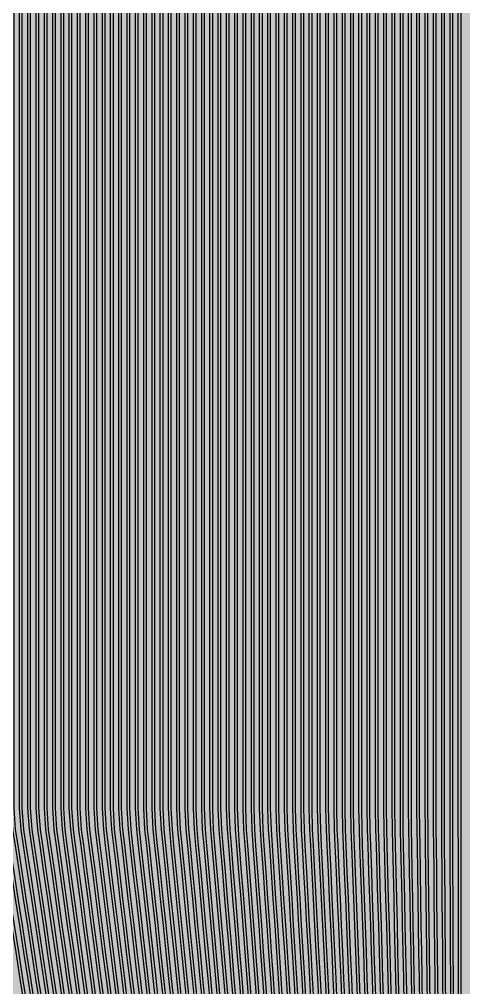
# Model space of a CAD drawing. Header units: metres. Extents: x -7231 to 10969, y -37556 to 1873.
# Drawn here: x 1493 to 1869, y -17775 to -16956 of the extents above; entities that cross this region are included whole.
import ezdxf

# ---------------------------------------------------------------- set-up
doc = ezdxf.new("R2010")
doc.units = ezdxf.units.M
for name, color, linetype in [('Metal1', 4, 'CONTINUOUS'), ('Metal2', 3, 'CONTINUOUS'), ('Polyimide', 7, 'CONTINUOUS')]:
    doc.layers.add(name, color=color, linetype=linetype)

msp = doc.modelspace()

# ---------------------------------------------------------------- hatches: boundary and pattern name
at = {"layer": 'Polyimide'}
msp.add_hatch(color=7, dxfattribs=at).paths.add_polyline_path([(4065.69, -468), (4066.67, -501.99), (4068.51, -535.99), (4071.41, -569.99), (4075.54, -603.99), (4081.04, -637.99), (4088.01, -671.99), (4096.52, -705.98), (4106.62, -739.98), (4118.33, -773.98), (4131.63, -807.98), (4146.49, -841.98), (4162.87, -875.98), (4180.68, -909.97), (4199.83, -943.97), (4220.22, -977.97), (4241.73, -1011.97), (4264.21, -1045.97), (4287.52, -1079.96), (4311.51, -1113.96), (4336.01, -1147.96), (4360.86, -1181.96), (4385.88, -1215.96), (4410.89, -1249.96), (4435.74, -1283.95), (4460.24, -1317.95), (4484.23, -1351.95), (4507.54, -1385.95), (4530.02, -1419.95), (4551.53, -1453.94), (4571.92, -1487.94), (4591.07, -1521.94), (4608.88, -1555.94), (4625.26, -1589.94), (4640.12, -1623.94), (4653.42, -1657.93), (4665.13, -1691.93), (4675.23, -1725.93), (4683.74, -1759.93), (4690.71, -1793.93), (4696.21, -1827.93), (4700.34, -1861.92), (4703.24, -1895.92), (4705.08, -1929.92), (4706.06, -1963.92), (4706.44, -1997.92), (4706.5, -2031.91), (4706.5, -4793.02), (4709.95, -4838.39), (4720.22, -4882.71), (4737.08, -4924.98), (4760.13, -4964.2), (4788.85, -4999.49), (4822.58, -5030.03), (4860.53, -5055.12), (4901.85, -5074.18), (4901.85, -5074.18), (4970.68, -5105.23), (5034.7, -5145.26), (5092.76, -5193.54), (5143.8, -5249.19), (5186.89, -5311.2), (5221.24, -5378.44), (5246.23, -5449.69), (5261.41, -5523.66), (5266.5, -5599), (5261.41, -5674.34), (5246.23, -5748.31), (5221.24, -5819.56), (5186.89, -5886.8), (5143.8, -5948.81), (5092.76, -6004.46), (5034.7, -6052.74), (4970.68, -6092.77), (4901.85, -6123.82), (4860.53, -6142.88), (4822.58, -6167.97), (4788.85, -6198.51), (4760.13, -6233.8), (4737.08, -6273.02), (4720.22, -6315.29), (4709.95, -6359.61), (4706.5, -6404.98), (4706.5, -9221.52), (4709.95, -9266.88), (4720.22, -9311.21), (4737.08, -9353.47), (4760.13, -9392.7), (4788.85, -9427.98), (4822.58, -9458.52), (4860.53, -9483.61), (4901.85, -9502.67), (4970.68, -9533.72), (5034.7, -9573.75), (5092.76, -9622.03), (5143.8, -9677.68), (5186.89, -9739.69), (5221.24, -9806.94), (5246.23, -9878.19), (5261.41, -9952.16), (5266.5, -10027.49), (5261.41, -10102.83), (5246.23, -10176.8), (5221.24, -10248.05), (5186.89, -10315.3), (5143.8, -10377.31), (5092.76, -10432.96), (5034.7, -10481.24), (4970.68, -10521.27), (4901.85, -10552.32), (4860.53, -10571.38), (4822.58, -10596.46), (4788.85, -10627), (4760.13, -10662.29), (4737.08, -10701.52), (4720.22, -10743.78), (4709.95, -10788.1), (4706.5, -10833.47), (4706.5, -13650.01), (4709.95, -13695.38), (4720.22, -13739.7), (4737.08, -13781.96), (4760.13, -13821.19), (4788.85, -13856.48), (4822.58, -13887.02), (4860.53, -13912.11), (4901.85, -13931.17), (4970.68, -13962.22), (5034.7, -14002.25), (5092.76, -14050.53), (5143.8, -14106.18), (5186.89, -14168.19), (5221.24, -14235.43), (5246.23, -14306.68), (5261.41, -14380.65), (5266.5, -14455.99), (5261.41, -14531.33), (5246.23, -14605.29), (5221.24, -14676.55), (5186.89, -14743.79), (5143.8, -14805.8), (5092.76, -14861.45), (5034.7, -14909.73), (4970.68, -14949.76), (4901.85, -14980.81), (4860.53, -14999.87), (4822.58, -15024.96), (4788.85, -15055.5), (4760.13, -15090.79), (4737.08, -15130.01), (4720.22, -15172.27), (4709.95, -15216.6), (4706.5, -15261.97), (4706.5, -15455.99), (4720.95, -15750.04), (4764.14, -16041.26), (4835.68, -16326.84), (4934.86, -16604.04), (5060.74, -16870.18), (5212.09, -17122.7), (5387.47, -17359.17), (5585.18, -17577.31), (5803.32, -17775.02), (6039.79, -17950.4), (6292.31, -18101.75), (6558.45, -18227.63), (6835.65, -18326.81), (7121.23, -18398.34), (7412.45, -18441.54), (7706.5, -18455.99), (9969.01, -18455.99), (10047.42, -18459.84), (10125.08, -18471.36), (10201.23, -18490.44), (10275.15, -18516.89), (10346.12, -18550.45), (10413.46, -18590.81), (10476.52, -18637.58), (10534.69, -18690.3), (10587.41, -18748.47), (10634.18, -18811.53), (10674.54, -18878.87), (10708.11, -18949.84), (10734.56, -19023.76), (10753.63, -19099.92), (10765.15, -19177.58), (10769.01, -19255.99), (10769.01, -20895.8), (10730.24, -20951.41), (10694.6, -21009.08), (10662.21, -21068.63), (10633.17, -21129.89), (10607.55, -21192.66), (10585.45, -21256.74), (10566.93, -21321.96), (10552.05, -21388.09), (10540.84, -21454.95), (10533.35, -21522.33), (10529.6, -21590.02), (10529.6, -21657.81), (10533.35, -21725.5), (10540.84, -21792.87), (10552.05, -21859.73), (10566.93, -21925.87), (10585.45, -21991.08), (10607.55, -22055.17), (10633.17, -22117.94), (10662.21, -22179.19), (10694.6, -22238.74), (10730.24, -22296.41), (10769.01, -22352.03), (10769.01, -32454.24), (10728.74, -32510.49), (10691.72, -32568.92), (10658.05, -32629.35), (10627.85, -32691.58), (10601.2, -32755.42), (10578.21, -32820.67), (10558.93, -32887.1), (10543.44, -32954.52), (10531.77, -33022.71), (10523.97, -33091.44), (10520.07, -33160.51), (10520.07, -33229.69), (10523.97, -33298.75), (10531.77, -33367.49), (10543.44, -33435.67), (10558.93, -33503.09), (10578.21, -33569.53), (10601.2, -33634.77), (10627.85, -33698.61), (10658.05, -33760.85), (10691.72, -33821.28), (10728.74, -33879.71), (10769.01, -33935.96), (10769.01, -36556), (10765.15, -36634.41), (10753.63, -36712.07), (10734.56, -36788.23), (10708.11, -36862.15), (10674.54, -36933.12), (10634.18, -37000.46), (10587.41, -37063.51), (10534.69, -37121.69), (10476.52, -37174.41), (10413.46, -37221.18), (10346.12, -37261.54), (10275.15, -37295.1), (10201.23, -37321.55), (10125.08, -37340.63), (10047.42, -37352.15), (9969.01, -37356), (-6231.01, -37356), (-6309.42, -37352.15), (-6387.08, -37340.63), (-6463.23, -37321.55), (-6537.15, -37295.1), (-6608.12, -37261.54), (-6675.46, -37221.18), (-6738.52, -37174.41), (-6796.69, -37121.69), (-6849.41, -37063.51), (-6896.18, -37000.46), (-6936.54, -36933.12), (-6970.11, -36862.15), (-6996.56, -36788.23), (-7015.63, -36712.07), (-7027.15, -36634.41), (-7031.01, -36556), (-7031.01, -33936), (-6990.74, -33879.75), (-6953.7, -33821.31), (-6920.03, -33760.88), (-6889.82, -33698.64), (-6863.18, -33634.8), (-6840.18, -33569.55), (-6820.9, -33503.11), (-6805.4, -33435.69), (-6793.74, -33367.49), (-6785.94, -33298.75), (-6782.03, -33229.68), (-6782.03, -33160.5), (-6785.94, -33091.43), (-6793.74, -33022.69), (-6805.4, -32954.5), (-6820.9, -32887.07), (-6840.18, -32820.63), (-6863.18, -32755.39), (-6889.82, -32691.54), (-6920.03, -32629.3), (-6953.7, -32568.87), (-6990.74, -32510.43), (-7031.01, -32454.18), (-7031.01, -22364.83), (-6990.74, -22308.58), (-6953.7, -22250.14), (-6920.03, -22189.71), (-6889.82, -22127.47), (-6863.18, -22063.62), (-6840.18, -21998.38), (-6820.9, -21931.94), (-6805.4, -21864.51), (-6793.74, -21796.32), (-6785.94, -21727.58), (-6782.03, -21658.51), (-6782.03, -21589.33), (-6785.94, -21520.26), (-6793.74, -21451.52), (-6805.4, -21383.32), (-6820.9, -21315.9), (-6840.18, -21249.46), (-6863.18, -21184.21), (-6889.82, -21120.37), (-6920.03, -21058.13), (-6953.7, -20997.7), (-6990.74, -20939.26), (-7031.01, -20883.01), (-7031.01, -19255.99), (-7027.15, -19177.58), (-7015.63, -19099.92), (-6996.56, -19023.76), (-6970.11, -18949.84), (-6936.54, -18878.87), (-6896.18, -18811.53), (-6849.41, -18748.47), (-6796.69, -18690.3), (-6738.52, -18637.58), (-6675.46, -18590.81), (-6608.12, -18550.45), (-6537.15, -18516.89), (-6463.23, -18490.44), (-6387.08, -18471.36), (-6309.42, -18459.84), (-6231.01, -18455.99), (-3968.5, -18455.99), (-3674.45, -18441.54), (-3383.23, -18398.34), (-3097.65, -18326.81), (-2820.45, -18227.63), (-2554.31, -18101.75), (-2301.79, -17950.4), (-2065.32, -17775.02), (-1847.18, -17577.31), (-1649.47, -17359.17), (-1474.09, -17122.7), (-1322.74, -16870.18), (-1196.86, -16604.04), (-1097.68, -16326.84), (-1026.14, -16041.26), (-982.95, -15750.04), (-968.5, -15455.99), (-968.5, -15261.97), (-971.95, -15216.6), (-982.22, -15172.27), (-999.08, -15130.01), (-1022.13, -15090.79), (-1050.85, -15055.5), (-1084.58, -15024.96), (-1122.53, -14999.87), (-1163.85, -14980.81), (-1232.68, -14949.76), (-1296.7, -14909.73), (-1354.76, -14861.45), (-1405.8, -14805.8), (-1448.89, -14743.79), (-1483.24, -14676.55), (-1508.23, -14605.29), (-1523.41, -14531.33), (-1528.5, -14455.99), (-1523.41, -14380.65), (-1508.23, -14306.68), (-1483.24, -14235.43), (-1448.89, -14168.19), (-1405.8, -14106.18), (-1354.76, -14050.53), (-1296.7, -14002.25), (-1232.68, -13962.22), (-1163.85, -13931.17), (-1122.53, -13912.11), (-1084.58, -13887.02), (-1050.85, -13856.48), (-1022.13, -13821.19), (-999.08, -13781.96), (-982.22, -13739.7), (-971.95, -13695.38), (-968.5, -13650.01), (-968.5, -12309.64), (-971.95, -12264.27), (-982.22, -12219.94), (-999.08, -12177.68), (-1022.13, -12138.46), (-1050.85, -12103.17), (-1084.58, -12072.63), (-1122.53, -12047.54), (-1163.85, -12028.48), (-1232.68, -11997.43), (-1296.7, -11957.4), (-1354.76, -11909.12), (-1405.8, -11853.47), (-1448.89, -11791.46), (-1483.24, -11724.22), (-1508.23, -11652.96), (-1523.41, -11579), (-1528.5, -11503.66), (-1523.41, -11428.32), (-1508.23, -11354.35), (-1483.24, -11283.1), (-1448.89, -11215.86), (-1405.8, -11153.85), (-1354.76, -11098.2), (-1296.7, -11049.92), (-1232.68, -11009.89), (-1163.85, -10978.84), (-1122.53, -10959.78), (-1084.58, -10934.69), (-1050.85, -10904.15), (-1022.13, -10868.86), (-999.08, -10829.63), (-982.22, -10787.37), (-971.95, -10743.05), (-968.5, -10697.68), (-968.5, -9357.31), (-971.95, -9311.94), (-982.22, -9267.62), (-999.08, -9225.35), (-1022.13, -9186.13), (-1050.85, -9150.84), (-1084.58, -9120.3), (-1122.53, -9095.21), (-1163.85, -9076.15), (-1163.85, -9076.15), (-1232.68, -9045.1), (-1296.7, -9005.07), (-1354.76, -8956.79), (-1405.8, -8901.14), (-1448.89, -8839.13), (-1483.24, -8771.89), (-1508.23, -8700.64), (-1523.41, -8626.67), (-1528.5, -8551.33), (-1523.41, -8475.99), (-1508.23, -8402.02), (-1483.24, -8330.77), (-1448.89, -8263.53), (-1405.8, -8201.52), (-1354.76, -8145.87), (-1296.7, -8097.59), (-1232.68, -8057.56), (-1163.85, -8026.51), (-1163.85, -8026.51), (-1122.53, -8007.45), (-1084.58, -7982.36), (-1050.85, -7951.82), (-1022.13, -7916.53), (-999.08, -7877.31), (-982.22, -7835.04), (-971.95, -7790.72), (-968.5, -7745.35), (-968.5, -6404.98), (-971.95, -6359.61), (-982.22, -6315.29), (-999.08, -6273.02), (-1022.13, -6233.8), (-1050.85, -6198.51), (-1084.58, -6167.97), (-1122.53, -6142.88), (-1163.85, -6123.82), (-1163.85, -6123.82), (-1232.68, -6092.77), (-1296.7, -6052.74), (-1354.76, -6004.46), (-1405.8, -5948.81), (-1448.89, -5886.8), (-1483.24, -5819.56), (-1508.23, -5748.31), (-1523.41, -5674.34), (-1528.5, -5599), (-1523.41, -5523.66), (-1508.23, -5449.69), (-1483.24, -5378.44), (-1448.89, -5311.2), (-1405.8, -5249.19), (-1354.76, -5193.54), (-1296.7, -5145.26), (-1232.68, -5105.23), (-1163.85, -5074.18), (-1163.85, -5074.18), (-1122.53, -5055.12), (-1084.58, -5030.03), (-1050.85, -4999.49), (-1022.13, -4964.2), (-999.08, -4924.98), (-982.22, -4882.71), (-971.95, -4838.39), (-968.5, -4793.02), (-968.5, -2031.91), (-968.44, -1997.92), (-968.06, -1963.92), (-967.05, -1929.92), (-965.18, -1895.92), (-962.22, -1861.92), (-958.01, -1827.93), (-952.41, -1793.93), (-945.31, -1759.93), (-936.64, -1725.93), (-926.35, -1691.93), (-914.43, -1657.93), (-900.88, -1623.94), (-885.74, -1589.94), (-869.05, -1555.94), (-850.91, -1521.94), (-831.4, -1487.94), (-810.63, -1453.94), (-788.72, -1419.95), (-765.82, -1385.95), (-742.07, -1351.95), (-717.63, -1317.95), (-692.67, -1283.95), (-667.36, -1249.96), (-641.88, -1215.96), (-616.39, -1181.96), (-591.08, -1147.96), (-566.12, -1113.96), (-541.68, -1079.96), (-517.93, -1045.97), (-495.03, -1011.97), (-473.12, -977.97), (-452.35, -943.97), (-432.84, -909.97), (-414.7, -875.98), (-398.01, -841.98), (-382.87, -807.98), (-369.32, -773.98), (-357.4, -739.98), (-347.11, -705.98), (-338.44, -671.99), (-331.34, -637.99), (-325.74, -603.99), (-321.53, -569.99), (-318.57, -535.99), (-316.7, -501.99), (-315.69, -468), (-315.31, -434), (-315.25, -400), (-315.25, 401), (-315.25, 451), (-315.25, 1644), (-270.25, 1644), (-270.03, 1637.13), (-269.35, 1630.29), (-268.23, 1623.52), (-266.67, 1616.82), (-264.68, 1610.25), (-262.26, 1603.82), (-259.42, 1597.56), (-256.18, 1591.5), (-252.55, 1585.67), (-248.55, 1580.08), (-244.19, 1574.77), (-239.5, 1569.75), (-234.48, 1565.06), (-229.17, 1560.7), (-223.58, 1556.7), (-217.75, 1553.07), (-211.69, 1549.83), (-205.43, 1546.99), (-199, 1544.57), (-192.43, 1542.58), (-185.73, 1541.02), (-178.96, 1539.9), (-172.12, 1539.22), (-165.25, 1539), (-158.38, 1539.22), (-151.54, 1539.9), (-144.77, 1541.02), (-138.07, 1542.58), (-131.5, 1544.57), (-125.07, 1546.99), (-118.81, 1549.83), (-112.75, 1553.07), (-106.92, 1556.7), (-101.33, 1560.7), (-96.02, 1565.06), (-91, 1569.75), (-86.31, 1574.77), (-81.95, 1580.08), (-77.95, 1585.67), (-74.32, 1591.5), (-71.08, 1597.56), (-68.24, 1603.82), (-65.82, 1610.25), (-63.83, 1616.82), (-62.27, 1623.52), (-61.15, 1630.29), (-60.47, 1637.13), (-60.25, 1644), (1853, 1644), (1853, 1573), (3815.25, 1573), (3815.46, 1579.54), (3816.11, 1586.05), (3817.17, 1592.51), (3818.66, 1598.88), (3820.56, 1605.14), (3822.86, 1611.27), (3825.56, 1617.23), (3828.65, 1623), (3832.1, 1628.56), (3835.91, 1633.88), (3840.07, 1638.93), (3844.54, 1643.71), (3849.32, 1648.18), (3854.37, 1652.34), (3859.69, 1656.15), (3865.25, 1659.6), (3871.02, 1662.69), (3876.98, 1665.39), (3883.11, 1667.69), (3889.37, 1669.59), (3895.74, 1671.08), (3902.2, 1672.14), (3908.71, 1672.79), (3915.25, 1673), (3921.79, 1672.79), (3928.3, 1672.14), (3934.76, 1671.08), (3941.13, 1669.59), (3947.39, 1667.69), (3953.52, 1665.39), (3959.48, 1662.69), (3965.25, 1659.6), (3970.81, 1656.15), (3976.13, 1652.34), (3981.18, 1648.18), (3985.96, 1643.71), (3990.43, 1638.93), (3994.59, 1633.88), (3998.4, 1628.56), (4001.85, 1623), (4004.94, 1617.23), (4007.64, 1611.27), (4009.94, 1605.14), (4011.84, 1598.88), (4013.33, 1592.51), (4014.39, 1586.05), (4015.04, 1579.54), (4015.25, 1573), (4065.25, 1573), (4065.25, 451), (4065.25, 401), (4065.25, -400), (4065.31, -434), (4065.69, -468)])

# ---------------------------------------------------------------- linework, layer by layer
at = {"layer": 'Metal1'}
for points in [[(1504.21, -17789.57), (1500.68, -17767.07), (1497.15, -17744.57), (1493.62, -17722.07), (1490.1, -17699.57), (1486.57, -17677.07), (1483.04, -17654.57), (1480.92, -17641.03), (1479.5, -17622.84), (1479.5, -16631.91), (1481.5, -16631.91), (1481.5, -17622.77), (1482.91, -17640.8), (1485.02, -17654.26), (1488.54, -17676.76), (1492.07, -17699.26), (1495.6, -17721.76), (1499.13, -17744.26), (1502.66, -17766.76), (1506.18, -17789.26)], [(1517.32, -17789.57), (1513.92, -17767.07), (1510.52, -17744.57), (1507.11, -17722.07), (1503.71, -17699.57), (1500.31, -17677.07), (1496.91, -17654.56), (1494.87, -17641.03), (1493.5, -17622.85), (1493.5, -16631.91), (1495.5, -16631.91), (1495.5, -17622.77), (1496.85, -17640.8), (1498.89, -17654.27), (1502.29, -17676.77), (1505.69, -17699.27), (1509.09, -17721.77), (1512.49, -17744.27), (1515.89, -17766.77), (1519.29, -17789.27)], [(1530.43, -17789.56), (1527.15, -17767.06), (1523.88, -17744.56), (1520.6, -17722.06), (1517.33, -17699.56), (1514.06, -17677.06), (1510.78, -17654.56), (1508.81, -17641.02), (1507.5, -17622.86), (1507.5, -16631.91), (1509.5, -16631.91), (1509.5, -17622.78), (1510.8, -17640.81), (1512.76, -17654.27), (1516.04, -17676.77), (1519.31, -17699.27), (1522.58, -17721.77), (1525.86, -17744.27), (1529.13, -17766.77), (1532.41, -17789.28)], [(1543.54, -17789.56), (1540.39, -17767.06), (1537.24, -17744.56), (1534.1, -17722.06), (1530.95, -17699.56), (1527.8, -17677.05), (1524.66, -17654.55), (1522.76, -17641.02), (1521.5, -17622.86), (1521.5, -16631.91), (1523.5, -16631.91), (1523.5, -17622.79), (1524.75, -17640.81), (1526.64, -17654.28), (1529.78, -17676.78), (1532.93, -17699.28), (1536.08, -17721.78), (1539.22, -17744.28), (1542.37, -17766.78), (1545.52, -17789.28)], [(1556.64, -17789.55), (1553.63, -17767.05), (1550.61, -17744.55), (1547.59, -17722.05), (1544.57, -17699.55), (1541.55, -17677.05), (1538.53, -17654.55), (1536.71, -17641.01), (1535.5, -17622.87), (1535.5, -16631.91), (1537.5, -16631.91), (1537.5, -17622.8), (1538.7, -17640.82), (1540.51, -17654.28), (1543.53, -17676.78), (1546.55, -17699.28), (1549.57, -17721.78), (1552.59, -17744.29), (1555.61, -17766.79), (1558.63, -17789.29)], [(1569.75, -17789.55), (1566.86, -17767.05), (1563.97, -17744.55), (1561.08, -17722.04), (1558.18, -17699.54), (1555.29, -17677.04), (1552.4, -17654.54), (1550.66, -17641.01), (1549.5, -17622.87), (1549.5, -16631.91), (1551.5, -16631.91), (1551.5, -17622.81), (1552.65, -17640.82), (1554.38, -17654.29), (1557.28, -17676.79), (1560.17, -17699.29), (1563.06, -17721.79), (1565.95, -17744.29), (1568.85, -17766.79), (1571.74, -17789.29)], [(1582.86, -17789.54), (1580.1, -17767.04), (1577.33, -17744.54), (1574.57, -17722.04), (1571.8, -17699.54), (1569.04, -17677.04), (1566.27, -17654.54), (1564.61, -17641.01), (1563.5, -17622.88), (1563.5, -16631.91), (1565.5, -16631.91), (1565.5, -17622.82), (1566.6, -17640.82), (1568.26, -17654.29), (1571.02, -17676.79), (1573.79, -17699.29), (1576.55, -17721.8), (1579.32, -17744.3), (1582.08, -17766.8), (1584.85, -17789.3)], [(1595.97, -17789.54), (1593.33, -17767.04), (1590.7, -17744.53), (1588.06, -17722.03), (1585.42, -17699.53), (1582.78, -17677.03), (1580.14, -17654.53), (1578.56, -17641), (1577.5, -17622.88), (1577.5, -16631.91), (1579.5, -16631.91), (1579.5, -17622.82), (1580.55, -17640.83), (1582.13, -17654.3), (1584.77, -17676.8), (1587.41, -17699.3), (1590.05, -17721.8), (1592.68, -17744.3), (1595.32, -17766.8), (1597.96, -17789.3)], [(1609.08, -17789.53), (1606.57, -17767.03), (1604.06, -17744.53), (1601.55, -17722.03), (1599.04, -17699.53), (1596.53, -17677.03), (1594.02, -17654.53), (1592.51, -17641), (1591.5, -17622.89), (1591.5, -16631.91), (1593.5, -16631.91), (1593.5, -17622.83), (1594.5, -17640.83), (1596, -17654.3), (1598.52, -17676.81), (1601.03, -17699.31), (1603.54, -17721.81), (1606.05, -17744.31), (1608.56, -17766.81), (1611.07, -17789.31)], [(1622.19, -17789.52), (1619.81, -17767.02), (1617.42, -17744.52), (1615.04, -17722.02), (1612.66, -17699.52), (1610.27, -17677.02), (1607.89, -17654.52), (1606.46, -17640.99), (1605.5, -17622.89), (1605.5, -16631.91), (1607.5, -16631.91), (1607.5, -17622.84), (1608.45, -17640.84), (1609.88, -17654.31), (1612.26, -17676.81), (1614.65, -17699.31), (1617.03, -17721.81), (1619.41, -17744.31), (1621.8, -17766.81), (1624.18, -17789.31)], [(1635.3, -17789.52), (1633.04, -17767.02), (1630.79, -17744.52), (1628.53, -17722.02), (1626.27, -17699.52), (1624.02, -17677.02), (1621.76, -17654.52), (1620.41, -17640.99), (1619.5, -17622.89), (1619.5, -16631.91), (1621.5, -16631.91), (1621.5, -17622.84), (1622.4, -17640.84), (1623.75, -17654.32), (1626.01, -17676.82), (1628.26, -17699.32), (1630.52, -17721.82), (1632.78, -17744.32), (1635.03, -17766.82), (1637.29, -17789.32)], [(1648.41, -17789.51), (1646.28, -17767.01), (1644.15, -17744.51), (1642.02, -17722.01), (1639.89, -17699.51), (1637.76, -17677.01), (1635.63, -17654.51), (1634.35, -17640.99), (1633.5, -17622.9), (1633.5, -16631.91), (1635.5, -16631.91), (1635.5, -17622.85), (1636.35, -17640.84), (1637.63, -17654.32), (1639.75, -17676.82), (1641.88, -17699.32), (1644.01, -17721.82), (1646.14, -17744.32), (1648.27, -17766.82), (1650.4, -17789.33)], [(1661.52, -17789.51), (1659.52, -17767.01), (1657.52, -17744.51), (1655.51, -17722.01), (1653.51, -17699.51), (1651.51, -17677), (1649.51, -17654.5), (1648.3, -17640.98), (1647.5, -17622.9), (1647.5, -16631.91), (1649.5, -16631.91), (1649.5, -17622.86), (1650.3, -17640.85), (1651.5, -17654.33), (1653.5, -17676.83), (1655.5, -17699.33), (1657.51, -17721.83), (1659.51, -17744.33), (1661.51, -17766.83), (1663.51, -17789.33)], [(1674.63, -17789.5), (1672.75, -17767), (1670.88, -17744.5), (1669, -17722), (1667.13, -17699.5), (1665.25, -17677), (1663.38, -17654.5), (1662.25, -17640.98), (1661.5, -17622.9), (1661.5, -16631.91), (1663.5, -16631.91), (1663.5, -17622.86), (1664.25, -17640.85), (1665.37, -17654.33), (1667.25, -17676.83), (1669.12, -17699.33), (1671, -17721.83), (1672.87, -17744.34), (1674.75, -17766.84), (1676.62, -17789.34)], [(1687.74, -17789.5), (1685.99, -17767), (1684.24, -17744.5), (1682.5, -17721.99), (1680.75, -17699.49), (1679, -17676.99), (1677.25, -17654.49), (1676.2, -17640.97), (1675.5, -17622.91), (1675.5, -16631.91), (1677.5, -16631.91), (1677.5, -17622.87), (1678.2, -17640.86), (1679.25, -17654.34), (1680.99, -17676.84), (1682.74, -17699.34), (1684.49, -17721.84), (1686.24, -17744.34), (1687.99, -17766.84), (1689.73, -17789.34)], [(1700.85, -17789.49), (1699.23, -17766.99), (1697.61, -17744.49), (1695.99, -17721.99), (1694.37, -17699.49), (1692.74, -17676.99), (1691.12, -17654.49), (1690.15, -17640.97), (1689.5, -17622.91), (1689.5, -16631.91), (1691.5, -16631.91), (1691.5, -17622.87), (1692.15, -17640.86), (1693.12, -17654.34), (1694.74, -17676.84), (1696.36, -17699.34), (1697.98, -17721.85), (1699.6, -17744.35), (1701.22, -17766.85), (1702.84, -17789.35)], [(1713.96, -17789.49), (1712.46, -17766.99), (1710.97, -17744.48), (1709.48, -17721.98), (1707.98, -17699.48), (1706.49, -17676.98), (1705, -17654.48), (1704.1, -17640.96), (1703.5, -17622.91), (1703.5, -16631.91), (1705.5, -16631.91), (1705.5, -17622.88), (1706.1, -17640.87), (1706.99, -17654.35), (1708.49, -17676.85), (1709.98, -17699.35), (1711.47, -17721.85), (1712.97, -17744.35), (1714.46, -17766.85), (1715.95, -17789.35)], [(1727.07, -17789.48), (1725.7, -17766.98), (1724.34, -17744.48), (1722.97, -17721.98), (1721.6, -17699.48), (1720.24, -17676.98), (1718.87, -17654.48), (1718.05, -17640.96), (1717.5, -17622.91), (1717.5, -16631.91), (1719.5, -16631.91), (1719.5, -17622.88), (1720.05, -17640.87), (1720.86, -17654.35), (1722.23, -17676.86), (1723.6, -17699.36), (1724.96, -17721.86), (1726.33, -17744.36), (1727.7, -17766.86), (1729.06, -17789.36)], [(1740.18, -17789.47), (1738.94, -17766.97), (1737.7, -17744.47), (1736.46, -17721.97), (1735.22, -17699.47), (1733.98, -17676.97), (1732.74, -17654.47), (1732, -17640.96), (1731.5, -17622.91), (1731.5, -16631.91), (1733.5, -16631.91), (1733.5, -17622.89), (1734, -17640.87), (1734.74, -17654.36), (1735.98, -17676.86), (1737.22, -17699.36), (1738.46, -17721.86), (1739.7, -17744.36), (1740.94, -17766.86), (1742.18, -17789.36)], [(1753.29, -17789.47), (1752.18, -17766.97), (1751.06, -17744.47), (1749.95, -17721.97), (1748.84, -17699.47), (1747.73, -17676.97), (1746.61, -17654.46), (1745.95, -17640.95), (1745.5, -17622.92), (1745.5, -16631.91), (1747.5, -16631.91), (1747.5, -17622.89), (1747.94, -17640.88), (1748.61, -17654.37), (1749.72, -17676.87), (1750.84, -17699.37), (1751.95, -17721.87), (1753.06, -17744.37), (1754.17, -17766.87), (1755.29, -17789.37)], [(1766.4, -17789.46), (1765.41, -17766.96), (1764.43, -17744.46), (1763.44, -17721.96), (1762.46, -17699.46), (1761.47, -17676.96), (1760.49, -17654.46), (1759.89, -17640.95), (1759.5, -17622.92), (1759.5, -16631.91), (1761.5, -16631.91), (1761.5, -17622.89), (1761.89, -17640.88), (1762.48, -17654.37), (1763.47, -17676.87), (1764.45, -17699.37), (1765.44, -17721.87), (1766.43, -17744.37), (1767.41, -17766.88), (1768.4, -17789.38)], [(1779.51, -17789.46), (1778.65, -17766.96), (1777.79, -17744.46), (1776.93, -17721.96), (1776.08, -17699.45), (1775.22, -17676.95), (1774.36, -17654.45), (1773.84, -17640.94), (1773.5, -17622.92), (1773.5, -16631.91), (1775.5, -16631.91), (1775.5, -17622.9), (1775.84, -17640.89), (1776.36, -17654.38), (1777.22, -17676.88), (1778.07, -17699.38), (1778.93, -17721.88), (1779.79, -17744.38), (1780.65, -17766.88), (1781.51, -17789.38)], [(1792.62, -17789.45), (1791.89, -17766.95), (1791.16, -17744.45), (1790.42, -17721.95), (1789.69, -17699.45), (1788.96, -17676.95), (1788.23, -17654.45), (1787.79, -17640.94), (1787.5, -17622.92), (1787.5, -16631.91), (1789.5, -16631.91), (1789.5, -17622.9), (1789.79, -17640.89), (1790.23, -17654.38), (1790.96, -17676.88), (1791.69, -17699.38), (1792.42, -17721.88), (1793.15, -17744.39), (1793.89, -17766.89), (1794.62, -17789.39)], [(1805.73, -17789.45), (1805.12, -17766.95), (1804.52, -17744.44), (1803.92, -17721.94), (1803.31, -17699.44), (1802.71, -17676.94), (1802.1, -17654.44), (1801.74, -17640.94), (1801.5, -17622.92), (1801.5, -16631.91), (1803.5, -16631.91), (1803.5, -17622.9), (1803.74, -17640.89), (1804.1, -17654.39), (1804.71, -17676.89), (1805.31, -17699.39), (1805.92, -17721.89), (1806.52, -17744.39), (1807.12, -17766.89), (1807.73, -17789.39)], [(1818.84, -17789.44), (1818.36, -17766.94), (1817.88, -17744.44), (1817.41, -17721.94), (1816.93, -17699.44), (1816.45, -17676.94), (1815.98, -17654.44), (1815.69, -17640.93), (1815.5, -17622.92), (1815.5, -16631.91), (1817.5, -16631.91), (1817.5, -17622.91), (1817.69, -17640.9), (1817.98, -17654.39), (1818.45, -17676.89), (1818.93, -17699.4), (1819.41, -17721.9), (1819.88, -17744.4), (1820.36, -17766.9), (1820.84, -17789.4)], [(1831.95, -17789.43), (1831.6, -17766.93), (1831.25, -17744.43), (1830.9, -17721.93), (1830.55, -17699.43), (1830.2, -17676.93), (1829.85, -17654.43), (1829.64, -17640.93), (1829.5, -17622.92), (1829.5, -16631.91), (1831.5, -16631.91), (1831.5, -17622.91), (1831.64, -17640.9), (1831.85, -17654.4), (1832.2, -17676.9), (1832.55, -17699.4), (1832.9, -17721.9), (1833.25, -17744.4), (1833.6, -17766.9), (1833.95, -17789.4)], [(1845.06, -17789.43), (1844.83, -17766.93), (1844.61, -17744.43), (1844.39, -17721.93), (1844.17, -17699.43), (1843.95, -17676.93), (1843.72, -17654.43), (1843.59, -17640.92), (1843.5, -17622.92), (1843.5, -16631.91), (1845.5, -16631.91), (1845.5, -17622.91), (1845.59, -17640.91), (1845.72, -17654.41), (1845.94, -17676.91), (1846.17, -17699.41), (1846.39, -17721.91), (1846.61, -17744.41), (1846.83, -17766.91), (1847.06, -17789.41)], [(1858.17, -17789.42), (1858.07, -17766.92), (1857.98, -17744.42), (1857.88, -17721.92), (1857.79, -17699.42), (1857.69, -17676.92), (1857.6, -17654.42), (1857.54, -17640.92), (1857.5, -17622.92), (1857.5, -16631.91), (1859.5, -16631.91), (1859.5, -17622.91), (1859.54, -17640.91), (1859.6, -17654.41), (1859.69, -17676.91), (1859.79, -17699.41), (1859.88, -17721.91), (1859.98, -17744.41), (1860.07, -17766.91), (1860.17, -17789.42)]]:
    msp.add_lwpolyline(points, dxfattribs=at)
at = {"layer": 'Metal2'}
for points in [[(1497.65, -17789.58), (1494.06, -17767.08), (1490.47, -17744.58), (1486.88, -17722.08), (1483.29, -17699.57), (1479.7, -17677.07), (1476.1, -17654.57), (1473.94, -17641.03), (1472.5, -17622.84), (1472.5, -16631.91), (1474.5, -16631.91), (1474.5, -17622.76), (1475.93, -17640.8), (1478.08, -17654.26), (1481.67, -17676.76), (1485.26, -17699.26), (1488.85, -17721.76), (1492.44, -17744.26), (1496.04, -17766.76), (1499.63, -17789.26)], [(1510.76, -17789.57), (1507.3, -17767.07), (1503.83, -17744.57), (1500.37, -17722.07), (1496.9, -17699.57), (1493.44, -17677.07), (1489.98, -17654.57), (1487.89, -17641.03), (1486.5, -17622.85), (1486.5, -16631.91), (1488.5, -16631.91), (1488.5, -17622.77), (1489.88, -17640.8), (1491.95, -17654.26), (1495.42, -17676.76), (1498.88, -17699.26), (1502.35, -17721.77), (1505.81, -17744.27), (1509.27, -17766.77), (1512.74, -17789.27)], [(1523.87, -17789.57), (1520.53, -17767.07), (1517.2, -17744.56), (1513.86, -17722.06), (1510.52, -17699.56), (1507.19, -17677.06), (1503.85, -17654.56), (1501.84, -17641.03), (1500.5, -17622.85), (1500.5, -16631.91), (1502.5, -16631.91), (1502.5, -17622.78), (1503.83, -17640.8), (1505.83, -17654.27), (1509.16, -17676.77), (1512.5, -17699.27), (1515.84, -17721.77), (1519.18, -17744.27), (1522.51, -17766.77), (1525.85, -17789.27)], [(1536.98, -17789.56), (1533.77, -17767.06), (1530.56, -17744.56), (1527.35, -17722.06), (1524.14, -17699.56), (1520.93, -17677.06), (1517.72, -17654.56), (1515.79, -17641.02), (1514.5, -17622.86), (1514.5, -16631.91), (1516.5, -16631.91), (1516.5, -17622.79), (1517.78, -17640.81), (1519.7, -17654.27), (1522.91, -17676.77), (1526.12, -17699.28), (1529.33, -17721.78), (1532.54, -17744.28), (1535.75, -17766.78), (1538.96, -17789.28)], [(1550.09, -17789.56), (1547.01, -17767.05), (1543.92, -17744.55), (1540.84, -17722.05), (1537.76, -17699.55), (1534.68, -17677.05), (1531.59, -17654.55), (1529.74, -17641.02), (1528.5, -17622.86), (1528.5, -16631.91), (1530.5, -16631.91), (1530.5, -17622.8), (1531.73, -17640.81), (1533.57, -17654.28), (1536.66, -17676.78), (1539.74, -17699.28), (1542.82, -17721.78), (1545.91, -17744.28), (1548.99, -17766.78), (1552.07, -17789.28)], [(1563.2, -17789.55), (1560.24, -17767.05), (1557.29, -17744.55), (1554.33, -17722.05), (1551.38, -17699.55), (1548.42, -17677.05), (1545.46, -17654.55), (1543.69, -17641.01), (1542.5, -17622.87), (1542.5, -16631.91), (1544.5, -16631.91), (1544.5, -17622.8), (1545.68, -17640.82), (1547.45, -17654.29), (1550.4, -17676.79), (1553.36, -17699.29), (1556.31, -17721.79), (1559.27, -17744.29), (1562.23, -17766.79), (1565.18, -17789.29)], [(1576.31, -17789.54), (1573.48, -17767.04), (1570.65, -17744.54), (1567.82, -17722.04), (1564.99, -17699.54), (1562.17, -17677.04), (1559.34, -17654.54), (1557.64, -17641.01), (1556.5, -17622.87), (1556.5, -16631.91), (1558.5, -16631.91), (1558.5, -17622.81), (1559.63, -17640.82), (1561.32, -17654.29), (1564.15, -17676.79), (1566.98, -17699.29), (1569.81, -17721.79), (1572.64, -17744.29), (1575.46, -17766.79), (1578.29, -17789.29)], [(1589.42, -17789.54), (1586.72, -17767.04), (1584.01, -17744.54), (1581.31, -17722.04), (1578.61, -17699.54), (1575.91, -17677.04), (1573.21, -17654.53), (1571.58, -17641), (1570.5, -17622.88), (1570.5, -16631.91), (1572.5, -16631.91), (1572.5, -17622.82), (1573.58, -17640.83), (1575.19, -17654.3), (1577.9, -17676.8), (1580.6, -17699.3), (1583.3, -17721.8), (1586, -17744.3), (1588.7, -17766.8), (1591.4, -17789.3)], [(1602.53, -17789.53), (1599.95, -17767.03), (1597.38, -17744.53), (1594.8, -17722.03), (1592.23, -17699.53), (1589.66, -17677.03), (1587.08, -17654.53), (1585.53, -17641), (1584.5, -17622.88), (1584.5, -16631.91), (1586.5, -16631.91), (1586.5, -17622.83), (1587.53, -17640.83), (1589.07, -17654.3), (1591.64, -17676.8), (1594.22, -17699.3), (1596.79, -17721.8), (1599.37, -17744.3), (1601.94, -17766.81), (1604.51, -17789.31)], [(1615.64, -17789.53), (1613.19, -17767.03), (1610.74, -17744.53), (1608.3, -17722.03), (1605.85, -17699.52), (1603.4, -17677.02), (1600.95, -17654.52), (1599.48, -17641), (1598.5, -17622.89), (1598.5, -16631.91), (1600.5, -16631.91), (1600.5, -17622.83), (1601.48, -17640.83), (1602.94, -17654.31), (1605.39, -17676.81), (1607.84, -17699.31), (1610.28, -17721.81), (1612.73, -17744.31), (1615.18, -17766.81), (1617.63, -17789.31)], [(1628.75, -17789.52), (1626.43, -17767.02), (1624.11, -17744.52), (1621.79, -17722.02), (1619.47, -17699.52), (1617.15, -17677.02), (1614.83, -17654.52), (1613.43, -17640.99), (1612.5, -17622.89), (1612.5, -16631.91), (1614.5, -16631.91), (1614.5, -17622.84), (1615.43, -17640.84), (1616.81, -17654.31), (1619.14, -17676.81), (1621.46, -17699.31), (1623.78, -17721.81), (1626.1, -17744.32), (1628.42, -17766.82), (1630.74, -17789.32)], [(1641.86, -17789.52), (1639.66, -17767.02), (1637.47, -17744.52), (1635.28, -17722.01), (1633.08, -17699.51), (1630.89, -17677.01), (1628.7, -17654.51), (1627.38, -17640.99), (1626.5, -17622.9), (1626.5, -16631.91), (1628.5, -16631.91), (1628.5, -17622.85), (1629.37, -17640.84), (1630.69, -17654.32), (1632.88, -17676.82), (1635.07, -17699.32), (1637.27, -17721.82), (1639.46, -17744.32), (1641.65, -17766.82), (1643.85, -17789.32)], [(1654.97, -17789.51), (1652.9, -17767.01), (1650.83, -17744.51), (1648.77, -17722.01), (1646.7, -17699.51), (1644.64, -17677.01), (1642.57, -17654.51), (1641.33, -17640.98), (1640.5, -17622.9), (1640.5, -16631.91), (1642.5, -16631.91), (1642.5, -17622.85), (1643.32, -17640.85), (1644.56, -17654.32), (1646.63, -17676.82), (1648.69, -17699.33), (1650.76, -17721.83), (1652.83, -17744.33), (1654.89, -17766.83), (1656.96, -17789.33)], [(1668.08, -17789.51), (1666.14, -17767), (1664.2, -17744.5), (1662.26, -17722), (1660.32, -17699.5), (1658.38, -17677), (1656.44, -17654.5), (1655.28, -17640.98), (1654.5, -17622.9), (1654.5, -16631.91), (1656.5, -16631.91), (1656.5, -17622.86), (1657.27, -17640.85), (1658.44, -17654.33), (1660.37, -17676.83), (1662.31, -17699.33), (1664.25, -17721.83), (1666.19, -17744.33), (1668.13, -17766.83), (1670.07, -17789.33)], [(1681.18, -17789.5), (1679.37, -17767), (1677.56, -17744.5), (1675.75, -17722), (1673.94, -17699.5), (1672.13, -17677), (1670.31, -17654.5), (1669.23, -17640.98), (1668.5, -17622.91), (1668.5, -16631.91), (1670.5, -16631.91), (1670.5, -17622.87), (1671.22, -17640.85), (1672.31, -17654.34), (1674.12, -17676.84), (1675.93, -17699.34), (1677.74, -17721.84), (1679.55, -17744.34), (1681.37, -17766.84), (1683.18, -17789.34)], [(1694.29, -17789.49), (1692.61, -17766.99), (1690.93, -17744.49), (1689.24, -17721.99), (1687.56, -17699.49), (1685.87, -17676.99), (1684.19, -17654.49), (1683.18, -17640.97), (1682.5, -17622.91), (1682.5, -16631.91), (1684.5, -16631.91), (1684.5, -17622.87), (1685.17, -17640.86), (1686.18, -17654.34), (1687.87, -17676.84), (1689.55, -17699.34), (1691.24, -17721.84), (1692.92, -17744.34), (1694.6, -17766.84), (1696.29, -17789.34)], [(1707.4, -17789.49), (1705.85, -17766.99), (1704.29, -17744.49), (1702.73, -17721.99), (1701.17, -17699.49), (1699.62, -17676.99), (1698.06, -17654.48), (1697.12, -17640.97), (1696.5, -17622.91), (1696.5, -16631.91), (1698.5, -16631.91), (1698.5, -17622.88), (1699.12, -17640.86), (1700.05, -17654.35), (1701.61, -17676.85), (1703.17, -17699.35), (1704.73, -17721.85), (1706.28, -17744.35), (1707.84, -17766.85), (1709.4, -17789.35)], [(1720.51, -17789.48), (1719.08, -17766.98), (1717.65, -17744.48), (1716.22, -17721.98), (1714.79, -17699.48), (1713.36, -17676.98), (1711.93, -17654.48), (1711.07, -17640.96), (1710.5, -17622.91), (1710.5, -16631.91), (1712.5, -16631.91), (1712.5, -17622.88), (1713.07, -17640.87), (1713.93, -17654.35), (1715.36, -17676.85), (1716.79, -17699.35), (1718.22, -17721.85), (1719.65, -17744.35), (1721.08, -17766.86), (1722.51, -17789.36)], [(1733.62, -17789.48), (1732.32, -17766.98), (1731.02, -17744.48), (1729.71, -17721.98), (1728.41, -17699.47), (1727.11, -17676.97), (1725.8, -17654.47), (1725.02, -17640.96), (1724.5, -17622.91), (1724.5, -16631.91), (1726.5, -16631.91), (1726.5, -17622.88), (1727.02, -17640.87), (1727.8, -17654.36), (1729.1, -17676.86), (1730.41, -17699.36), (1731.71, -17721.86), (1733.01, -17744.36), (1734.32, -17766.86), (1735.62, -17789.36)], [(1746.73, -17789.47), (1745.56, -17766.97), (1744.38, -17744.47), (1743.21, -17721.97), (1742.03, -17699.47), (1740.85, -17676.97), (1739.68, -17654.47), (1738.97, -17640.95), (1738.5, -17622.92), (1738.5, -16631.91), (1740.5, -16631.91), (1740.5, -17622.89), (1740.97, -17640.88), (1741.67, -17654.36), (1742.85, -17676.86), (1744.03, -17699.36), (1745.2, -17721.87), (1746.38, -17744.37), (1747.55, -17766.87), (1748.73, -17789.37)], [(1759.84, -17789.47), (1758.79, -17766.97), (1757.75, -17744.46), (1756.7, -17721.96), (1755.65, -17699.46), (1754.6, -17676.96), (1753.55, -17654.46), (1752.92, -17640.95), (1752.5, -17622.92), (1752.5, -16631.91), (1754.5, -16631.91), (1754.5, -17622.89), (1754.92, -17640.88), (1755.55, -17654.37), (1756.6, -17676.87), (1757.65, -17699.37), (1758.69, -17721.87), (1759.74, -17744.37), (1760.79, -17766.87), (1761.84, -17789.37)], [(1772.95, -17789.46), (1772.03, -17766.96), (1771.11, -17744.46), (1770.19, -17721.96), (1769.27, -17699.46), (1768.34, -17676.96), (1767.42, -17654.46), (1766.87, -17640.95), (1766.5, -17622.92), (1766.5, -16631.91), (1768.5, -16631.91), (1768.5, -17622.9), (1768.87, -17640.88), (1769.42, -17654.37), (1770.34, -17676.88), (1771.26, -17699.38), (1772.19, -17721.88), (1773.11, -17744.38), (1774.03, -17766.88), (1774.95, -17789.38)], [(1786.06, -17789.45), (1785.27, -17766.95), (1784.47, -17744.45), (1783.68, -17721.95), (1782.88, -17699.45), (1782.09, -17676.95), (1781.3, -17654.45), (1780.82, -17640.94), (1780.5, -17622.92), (1780.5, -16631.91), (1782.5, -16631.91), (1782.5, -17622.9), (1782.82, -17640.89), (1783.29, -17654.38), (1784.09, -17676.88), (1784.88, -17699.38), (1785.68, -17721.88), (1786.47, -17744.38), (1787.27, -17766.88), (1788.06, -17789.38)], [(1799.17, -17789.45), (1798.51, -17766.95), (1797.84, -17744.45), (1797.17, -17721.95), (1796.5, -17699.45), (1795.84, -17676.95), (1795.17, -17654.45), (1794.77, -17640.94), (1794.5, -17622.92), (1794.5, -16631.91), (1796.5, -16631.91), (1796.5, -17622.9), (1796.77, -17640.89), (1797.17, -17654.39), (1797.83, -17676.89), (1798.5, -17699.39), (1799.17, -17721.89), (1799.84, -17744.39), (1800.5, -17766.89), (1801.17, -17789.39)], [(1812.28, -17789.44), (1811.74, -17766.94), (1811.2, -17744.44), (1810.66, -17721.94), (1810.12, -17699.44), (1809.58, -17676.94), (1809.04, -17654.44), (1808.72, -17640.93), (1808.5, -17622.92), (1808.5, -16631.91), (1810.5, -16631.91), (1810.5, -17622.91), (1810.72, -17640.9), (1811.04, -17654.39), (1811.58, -17676.89), (1812.12, -17699.39), (1812.66, -17721.89), (1813.2, -17744.39), (1813.74, -17766.89), (1814.28, -17789.4)], [(1825.39, -17789.44), (1824.98, -17766.94), (1824.57, -17744.44), (1824.15, -17721.94), (1823.74, -17699.44), (1823.33, -17676.93), (1822.91, -17654.43), (1822.67, -17640.93), (1822.5, -17622.92), (1822.5, -16631.91), (1824.5, -16631.91), (1824.5, -17622.91), (1824.67, -17640.9), (1824.91, -17654.4), (1825.33, -17676.9), (1825.74, -17699.4), (1826.15, -17721.9), (1826.57, -17744.4), (1826.98, -17766.9), (1827.39, -17789.4)], [(1838.5, -17789.43), (1838.22, -17766.93), (1837.93, -17744.43), (1837.64, -17721.93), (1837.36, -17699.43), (1837.07, -17676.93), (1836.79, -17654.43), (1836.61, -17640.92), (1836.5, -17622.92), (1836.5, -16631.91), (1838.5, -16631.91), (1838.5, -17622.91), (1838.61, -17640.91), (1838.79, -17654.4), (1839.07, -17676.9), (1839.36, -17699.4), (1839.64, -17721.9), (1839.93, -17744.41), (1840.22, -17766.91), (1840.5, -17789.41)], [(1851.61, -17789.43), (1851.45, -17766.93), (1851.29, -17744.43), (1851.14, -17721.92), (1850.98, -17699.42), (1850.82, -17676.92), (1850.66, -17654.42), (1850.56, -17640.92), (1850.5, -17622.92), (1850.5, -16631.91), (1852.5, -16631.91), (1852.5, -17622.91), (1852.56, -17640.91), (1852.66, -17654.41), (1852.82, -17676.91), (1852.98, -17699.41), (1853.14, -17721.91), (1853.29, -17744.41), (1853.45, -17766.91), (1853.61, -17789.41)], [(1864.72, -17789.42), (1864.69, -17766.92), (1864.66, -17744.42), (1864.63, -17721.92), (1864.6, -17699.42), (1864.56, -17676.92), (1864.53, -17654.42), (1864.51, -17640.92), (1864.5, -17622.91), (1864.5, -16631.91), (1866.5, -16631.91), (1866.5, -17622.91), (1866.51, -17640.91), (1866.53, -17654.41), (1866.56, -17676.91), (1866.6, -17699.42), (1866.63, -17721.92), (1866.66, -17744.42), (1866.69, -17766.92), (1866.72, -17789.42)]]:
    msp.add_lwpolyline(points, dxfattribs=at)

doc.saveas('drawing.dxf')
